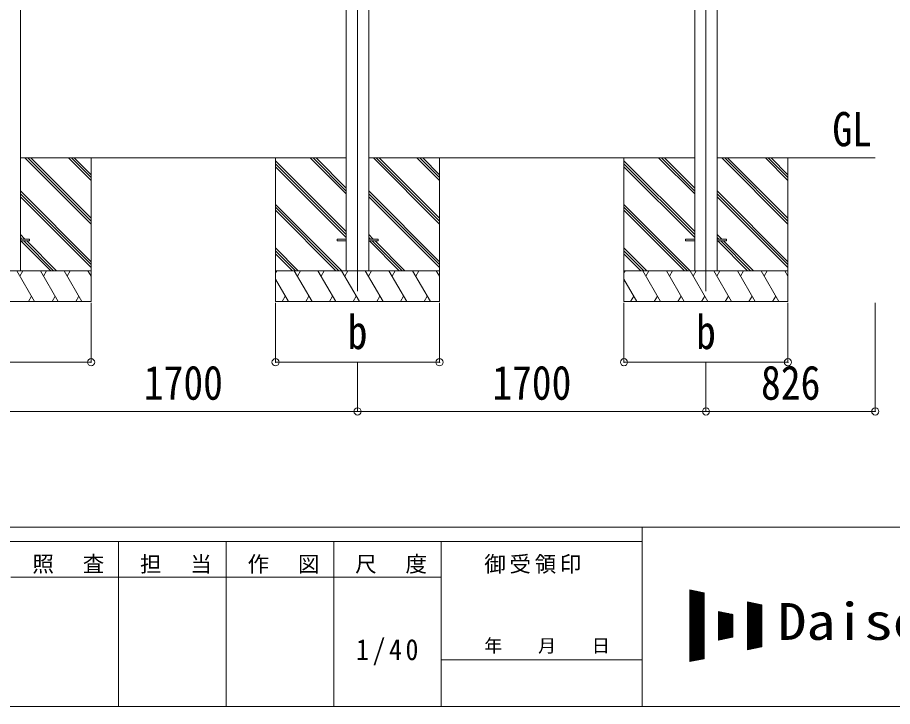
# Model space of a CAD drawing. Units: millimetres at full size. Extents: x -9783 to 9892, y -6828 to 6752.
# Drawn here: x 3238 to 7507, y -6828 to -3468 of the extents above; entities that cross this region are included whole.
import ezdxf
from ezdxf.enums import TextEntityAlignment as Align

# ---------------------------------------------------------------- set-up
doc = ezdxf.new("R2010")
doc.units = ezdxf.units.MM
doc.header["$LTSCALE"] = 35
doc.header["$PDMODE"] = 32
doc.header["$PDSIZE"] = 35
for name, color, linetype, lineweight in [('0-0_0', 7, 'Continuous', 9), ('0-1_本体', 4, 'Continuous', 9), ('0-2_部品', 7, 'Continuous', 9), ('0-8_PARTS2', 2, 'Continuous', 9), ('0-A_寸法', 6, 'Continuous', 9), ('F-0_240', 7, 'Continuous', 9)]:
    doc.layers.add(name, color=color, linetype=linetype, lineweight=lineweight)
doc.styles.add('ＭＳ ゴシック', font='')
doc.styles.get('ＭＳ ゴシック').set_extended_font_data('MS Gothic')

msp = doc.modelspace()

# ---------------------------------------------------------------- linework, layer by layer
at = {"layer": '0-0_0'}
for p, q in [((4842.22, -4152.78), (3252.22, -4152.78)), ((3597.22, -4475.24), (3274.75, -4152.78)), ((3597.22, -4461.1), (3288.89, -4152.78)), ((3597.22, -4446.96), (3303.04, -4152.78)), ((3597.22, -4263.11), (3486.88, -4152.78)), ((3597.22, -4248.97), (3501.03, -4152.78)), ((3597.22, -4234.83), (3515.17, -4152.78)), ((3597.22, -4152.78), (3597.22, -4852.78)), ((4497.22, -4152.78), (4497.22, -4852.78)), ((4842.22, -4512.46), (4497.22, -4167.46)), ((4842.22, -4526.6), (4497.22, -4181.6)), ((4842.22, -4328.61), (4666.38, -4152.78)), ((4842.22, -4314.47), (4680.53, -4152.78)), ((4842.22, -4300.33), (4694.67, -4152.78)), ((6542.22, -4152.78), (4952.22, -4152.78)), ((5297.22, -4475.24), (4974.75, -4152.78)), ((5297.22, -4461.1), (4988.89, -4152.78)), ((5297.22, -4446.96), (5003.04, -4152.78)), ((5297.22, -4263.11), (5186.88, -4152.78)), ((5297.22, -4248.97), (5201.03, -4152.78)), ((5297.22, -4234.83), (5215.17, -4152.78)), ((5297.22, -4152.78), (5297.22, -4852.78)), ((6197.22, -4152.78), (6197.22, -4852.78)), ((6542.22, -4512.46), (6197.22, -4167.46)), ((6542.22, -4526.6), (6197.22, -4181.6)), ((6542.22, -4328.61), (6366.38, -4152.78)), ((6542.22, -4314.47), (6380.53, -4152.78)), ((6542.22, -4300.33), (6394.67, -4152.78)), ((7423.22, -4152.78), (6652.22, -4152.78)), ((6997.22, -4475.24), (6674.75, -4152.78)), ((6997.22, -4461.1), (6688.89, -4152.78)), ((6997.22, -4446.96), (6703.04, -4152.78)), ((6997.22, -4263.11), (6886.88, -4152.78)), ((6997.22, -4248.97), (6901.03, -4152.78)), ((6997.22, -4234.83), (6915.17, -4152.78)), ((6997.22, -4152.78), (6997.22, -4852.78)), ((4842.22, -4540.74), (4497.22, -4195.75)), ((6542.22, -4540.74), (6197.22, -4195.75)), ((3597.22, -4659.09), (3252.22, -4314.09)), ((3597.22, -4673.23), (3252.22, -4328.23)), ((3597.22, -4687.38), (3252.22, -4342.38)), ((5297.22, -4659.09), (4952.22, -4314.09)), ((5297.22, -4673.23), (4952.22, -4328.23)), ((5297.22, -4687.38), (4952.22, -4342.38)), ((6997.22, -4659.09), (6652.22, -4314.09)), ((6997.22, -4673.23), (6652.22, -4328.23)), ((6997.22, -4687.38), (6652.22, -4342.38)), ((4820.41, -4702.78), (4497.22, -4379.59)), ((4806.27, -4702.78), (4497.22, -4393.73)), ((6520.41, -4702.78), (6197.22, -4379.59)), ((6506.27, -4702.78), (6197.22, -4393.73)), ((4792.12, -4702.78), (4497.22, -4407.88)), ((6492.12, -4702.78), (6197.22, -4407.88)), ((3274.27, -4548.28), (3252.22, -4526.22)), ((3260.13, -4548.28), (3252.22, -4540.37)), ((3400.49, -4702.78), (3254.99, -4557.28)), ((3414.63, -4702.78), (3269.13, -4557.28)), ((3428.77, -4702.78), (3283.27, -4557.28)), ((4974.27, -4548.28), (4952.22, -4526.22)), ((4960.13, -4548.28), (4952.22, -4540.37)), ((5100.49, -4702.78), (4954.99, -4557.28)), ((5114.63, -4702.78), (4969.13, -4557.28)), ((5128.77, -4702.78), (4983.27, -4557.28)), ((6674.27, -4548.28), (6652.22, -4526.22)), ((6660.13, -4548.28), (6652.22, -4540.37)), ((6800.49, -4702.78), (6654.99, -4557.28)), ((6814.63, -4702.78), (6669.13, -4557.28)), ((6828.77, -4702.78), (6683.27, -4557.28)), ((4608.27, -4702.78), (4497.22, -4591.72)), ((4594.13, -4702.78), (4497.22, -4605.87)), ((6308.27, -4702.78), (6197.22, -4591.72)), ((6294.13, -4702.78), (6197.22, -4605.87)), ((4579.99, -4702.78), (4497.22, -4620.01)), ((6279.99, -4702.78), (6197.22, -4620.01)), ((2797.22, -4702.78), (3597.22, -4702.78)), ((3321.53, -4852.78), (3234.93, -4702.78)), ((3249.93, -4728.76), (3264.93, -4702.78)), ((3437, -4852.78), (3350.4, -4702.78)), ((3365.4, -4728.76), (3380.4, -4702.78)), ((3552.47, -4852.78), (3465.87, -4702.78)), ((3480.87, -4728.76), (3495.87, -4702.78)), ((3597.22, -4730.28), (3581.34, -4702.78)), ((4497.22, -4702.78), (5297.22, -4702.78)), ((4503.05, -4702.78), (4497.22, -4712.88)), ((4675.12, -4852.78), (4588.52, -4702.78)), ((4618.52, -4702.78), (4603.52, -4728.76)), ((4790.59, -4852.78), (4703.99, -4702.78)), ((4718.99, -4728.76), (4733.99, -4702.78)), ((4906.06, -4852.78), (4819.46, -4702.78)), ((4834.46, -4728.76), (4849.46, -4702.78)), ((5021.53, -4852.78), (4934.93, -4702.78)), ((4949.93, -4728.76), (4964.93, -4702.78)), ((5137, -4852.78), (5050.4, -4702.78)), ((5065.4, -4728.76), (5080.4, -4702.78)), ((5252.47, -4852.78), (5165.87, -4702.78)), ((5180.87, -4728.76), (5195.87, -4702.78)), ((5297.22, -4730.28), (5281.34, -4702.78)), ((6197.22, -4702.78), (6997.22, -4702.78)), ((6203.05, -4702.78), (6197.22, -4712.88)), ((6375.12, -4852.78), (6288.52, -4702.78)), ((6318.52, -4702.78), (6303.52, -4728.76)), ((6490.59, -4852.78), (6403.99, -4702.78)), ((6418.99, -4728.76), (6433.99, -4702.78)), ((6606.06, -4852.78), (6519.46, -4702.78)), ((6534.46, -4728.76), (6549.46, -4702.78)), ((6721.53, -4852.78), (6634.93, -4702.78)), ((6649.93, -4728.76), (6664.93, -4702.78)), ((6837, -4852.78), (6750.4, -4702.78)), ((6765.4, -4728.76), (6780.4, -4702.78)), ((6952.47, -4852.78), (6865.87, -4702.78)), ((6880.87, -4728.76), (6895.87, -4702.78)), ((6997.22, -4730.28), (6981.34, -4702.78)), ((4559.65, -4852.78), (4497.22, -4744.64)), ((6259.65, -4852.78), (6197.22, -4744.64)), ((3597.22, -4852.78), (2797.22, -4852.78)), ((3306.53, -4826.8), (3291.53, -4852.78)), ((3422, -4826.8), (3407, -4852.78)), ((3537.47, -4826.8), (3522.47, -4852.78)), ((5297.22, -4852.78), (4497.22, -4852.78)), ((4544.65, -4826.8), (4529.65, -4852.78)), ((4660.12, -4826.8), (4645.12, -4852.78)), ((4775.59, -4826.8), (4760.59, -4852.78)), ((4891.06, -4826.8), (4876.06, -4852.78)), ((5006.53, -4826.8), (4991.53, -4852.78)), ((5122, -4826.8), (5107, -4852.78)), ((5237.47, -4826.8), (5222.47, -4852.78)), ((6997.22, -4852.78), (6197.22, -4852.78)), ((6244.65, -4826.8), (6229.65, -4852.78)), ((6360.12, -4826.8), (6345.12, -4852.78)), ((6475.59, -4826.8), (6460.59, -4852.78)), ((6591.06, -4826.8), (6576.06, -4852.78)), ((6706.53, -4826.8), (6691.53, -4852.78)), ((6822, -4826.8), (6807, -4852.78)), ((6937.47, -4826.8), (6922.47, -4852.78))]:
    msp.add_line(p, q, dxfattribs=at)
at = {"layer": '0-1_本体'}
for p, q in [((3252.22, -1522.77), (3252.22, -4702.77)), ((4842.22, -1522.77), (4842.22, -4702.77)), ((4952.22, -1522.77), (4952.22, -4702.77)), ((6542.22, -1522.77), (6542.22, -4702.77)), ((6652.22, -1522.77), (6652.22, -4702.77))]:
    msp.add_line(p, q, dxfattribs=at)
at = {"layer": '0-2_部品', "color": 4}
for p, q in [((3252.22, -4548.27), (3297.22, -4548.27)), ((3252.22, -4557.27), (3297.22, -4557.27)), ((3297.22, -4548.27), (3297.22, -4557.27)), ((4797.22, -4548.27), (4797.22, -4557.27)), ((4797.22, -4548.27), (4842.22, -4548.27)), ((4797.22, -4557.27), (4842.22, -4557.27)), ((4952.22, -4548.27), (4997.22, -4548.27)), ((4952.22, -4557.27), (4997.22, -4557.27)), ((4997.22, -4548.27), (4997.22, -4557.27)), ((6497.22, -4548.27), (6497.22, -4557.27)), ((6497.22, -4548.27), (6542.22, -4548.27)), ((6497.22, -4557.27), (6542.22, -4557.27)), ((6652.22, -4548.27), (6697.22, -4548.27)), ((6652.22, -4557.27), (6697.22, -4557.27)), ((6697.22, -4548.27), (6697.22, -4557.27))]:
    msp.add_line(p, q, dxfattribs=at)
at = {"layer": '0-8_PARTS2'}
for p, q in [((4897.22, -1556.64), (4897.22, -4802.78)), ((6597.22, -1556.64), (6597.22, -4802.78))]:
    msp.add_line(p, q, dxfattribs=at)
at = {"layer": '0-A_寸法'}
for p, q in [((3597.22, -5149.17), (3597.22, -4860.2)), ((4497.22, -5149.17), (4497.22, -4860.2)), ((5297.22, -5149.17), (5297.22, -4860.2)), ((6197.22, -5149.17), (6197.22, -4860.2)), ((6997.22, -5149.17), (6997.22, -4860.2)), ((7423.22, -5389.15), (7423.22, -4860.2)), ((3597.22, -5149.17), (2797.22, -5149.17)), ((5297.22, -5149.17), (4497.22, -5149.17)), ((4897.22, -5389.15), (4897.22, -5149.17)), ((6997.22, -5149.17), (6197.22, -5149.17)), ((6597.22, -5389.15), (6597.22, -5149.17)), ((3197.22, -5389.15), (4897.22, -5389.15)), ((6597.22, -5389.15), (4897.22, -5389.15)), ((7423.22, -5389.15), (6597.22, -5389.15))]:
    msp.add_line(p, q, dxfattribs=at)
for p in [(3597.22, -5149.17), (4497.22, -5149.17), (5297.22, -5149.17), (6197.22, -5149.17), (6997.22, -5149.17), (4897.22, -5389.15), (6597.22, -5389.15), (7423.22, -5389.15)]:
    msp.add_point(p, dxfattribs=at)
at = {"layer": 'F-0_240', "color": 5}
for p, q in [((-9783.03, -5953.1), (9396.97, -5953.1)), ((6285.75, -5953.1), (6285.75, -6828.1)), ((-9783.03, -6023.1), (6285.75, -6023.1)), ((3730.75, -6023.1), (3730.75, -6828.1)), ((4255.75, -6023.1), (4255.75, -6828.1)), ((4780.75, -6023.1), (4780.75, -6828.1)), ((5305.75, -6023.1), (5305.75, -6828.1)), ((3205.75, -6198.1), (5305.75, -6198.1)), ((5305.75, -6600.6), (6285.75, -6600.6)), ((-9783.03, -6828.1), (9396.97, -6828.1))]:
    msp.add_line(p, q, dxfattribs=at)
at = {"layer": 'F-0_240'}
for p, q in [((6519.04, -6259.47), (6589.04, -6274.05)), ((6519.04, -6259.47), (6519.04, -6609.47)), ((6519.04, -6262.76), (6534.85, -6262.76)), ((6519.04, -6266.26), (6551.65, -6266.26)), ((6519.04, -6269.76), (6568.45, -6269.76)), ((6519.04, -6273.26), (6585.25, -6273.26)), ((6521.12, -6609.03), (6521.12, -6259.9)), ((6524.62, -6608.3), (6524.62, -6260.63)), ((6528.12, -6607.58), (6528.12, -6261.36)), ((6531.62, -6606.85), (6531.62, -6262.09)), ((6535.12, -6606.12), (6535.12, -6262.81)), ((6538.62, -6605.39), (6538.62, -6263.54)), ((6542.12, -6604.66), (6542.12, -6264.27)), ((6545.62, -6603.93), (6545.62, -6265)), ((6549.12, -6603.2), (6549.12, -6265.73)), ((6552.62, -6602.47), (6552.62, -6266.46)), ((6556.12, -6601.74), (6556.12, -6267.19)), ((6559.62, -6601.01), (6559.62, -6267.92)), ((6563.12, -6600.28), (6563.12, -6268.65)), ((6566.62, -6599.55), (6566.62, -6269.38)), ((6570.12, -6598.83), (6570.12, -6270.11)), ((6573.62, -6598.1), (6573.62, -6270.84)), ((6577.12, -6597.37), (6577.12, -6271.56)), ((6580.62, -6596.64), (6580.62, -6272.29)), ((6584.12, -6595.91), (6584.12, -6273.02)), ((6587.62, -6595.18), (6587.62, -6273.75)), ((6589.04, -6274.05), (6589.04, -6594.88)), ((6519.04, -6276.76), (6589.04, -6276.76)), ((6519.04, -6280.26), (6589.04, -6280.26)), ((6519.04, -6283.76), (6589.04, -6283.76)), ((6519.04, -6287.26), (6589.04, -6287.26)), ((6519.04, -6290.76), (6589.04, -6290.76)), ((6519.04, -6294.26), (6589.04, -6294.26)), ((6519.04, -6297.76), (6589.04, -6297.76)), ((6519.04, -6301.26), (6589.04, -6301.26)), ((6519.04, -6304.76), (6589.04, -6304.76)), ((6519.04, -6308.26), (6589.04, -6308.26)), ((6519.04, -6311.76), (6589.04, -6311.76)), ((6519.04, -6315.26), (6589.04, -6315.26)), ((6799.04, -6317.8), (6869.04, -6332.38)), ((6799.04, -6317.8), (6799.04, -6551.13)), ((6519.04, -6318.76), (6589.04, -6318.76)), ((6519.04, -6322.26), (6589.04, -6322.26)), ((6519.04, -6325.76), (6589.04, -6325.76)), ((6519.04, -6329.26), (6589.04, -6329.26)), ((6519.04, -6332.76), (6589.04, -6332.76)), ((6519.04, -6336.26), (6589.04, -6336.26)), ((6519.04, -6339.76), (6589.04, -6339.76)), ((6519.04, -6343.26), (6589.04, -6343.26)), ((6519.04, -6346.76), (6589.04, -6346.76)), ((6519.04, -6350.26), (6589.04, -6350.26)), ((6519.04, -6353.76), (6589.04, -6353.76)), ((6519.04, -6357.26), (6589.04, -6357.26)), ((6519.04, -6360.76), (6589.04, -6360.76)), ((6799.04, -6318.76), (6803.65, -6318.76)), ((6799.04, -6322.26), (6820.45, -6322.26)), ((6799.04, -6325.76), (6837.25, -6325.76)), ((6799.04, -6329.26), (6854.05, -6329.26)), ((6799.04, -6332.76), (6869.04, -6332.76)), ((6799.04, -6336.26), (6869.04, -6336.26)), ((6799.04, -6339.76), (6869.04, -6339.76)), ((6799.04, -6343.26), (6869.04, -6343.26)), ((6799.04, -6346.76), (6869.04, -6346.76)), ((6799.04, -6350.26), (6869.04, -6350.26)), ((6799.04, -6353.76), (6869.04, -6353.76)), ((6799.04, -6357.26), (6869.04, -6357.26)), ((6799.04, -6360.76), (6869.04, -6360.76)), ((6801.12, -6550.7), (6801.12, -6318.23)), ((6804.62, -6549.97), (6804.62, -6318.96)), ((6808.12, -6549.24), (6808.12, -6319.69)), ((6811.62, -6548.51), (6811.62, -6320.42)), ((6815.12, -6547.78), (6815.12, -6321.15)), ((6818.62, -6547.05), (6818.62, -6321.88)), ((6822.12, -6546.33), (6822.12, -6322.61)), ((6825.62, -6545.6), (6825.62, -6323.34)), ((6829.12, -6544.87), (6829.12, -6324.06)), ((6832.62, -6544.14), (6832.62, -6324.79)), ((6836.12, -6543.41), (6836.12, -6325.52)), ((6839.62, -6542.68), (6839.62, -6326.25)), ((6843.12, -6541.95), (6843.12, -6326.98)), ((6846.62, -6541.22), (6846.62, -6327.71)), ((6850.12, -6540.49), (6850.12, -6328.44)), ((6853.62, -6539.76), (6853.62, -6329.17)), ((6857.12, -6539.03), (6857.12, -6329.9)), ((6860.62, -6538.3), (6860.62, -6330.63)), ((6864.12, -6537.58), (6864.12, -6331.36)), ((6867.62, -6536.85), (6867.62, -6332.09)), ((6869.04, -6332.38), (6869.04, -6536.55)), ((6519.04, -6364.26), (6589.04, -6364.26)), ((6519.04, -6367.76), (6589.04, -6367.76)), ((6519.04, -6371.26), (6589.04, -6371.26)), ((6519.04, -6374.76), (6589.04, -6374.76)), ((6519.04, -6378.26), (6589.04, -6378.26)), ((6519.04, -6381.76), (6589.04, -6381.76)), ((6519.04, -6385.26), (6589.04, -6385.26)), ((6519.04, -6388.76), (6589.04, -6388.76)), ((6519.04, -6392.26), (6589.04, -6392.26)), ((6519.04, -6395.76), (6589.04, -6395.76)), ((6519.04, -6399.26), (6589.04, -6399.26)), ((6519.04, -6402.76), (6589.04, -6402.76)), ((6659.04, -6364.47), (6729.04, -6379.05)), ((6659.04, -6364.47), (6659.04, -6504.47)), ((6659.04, -6367.76), (6674.85, -6367.76)), ((6659.04, -6371.26), (6691.65, -6371.26)), ((6659.04, -6374.76), (6708.45, -6374.76)), ((6659.04, -6378.26), (6725.25, -6378.26)), ((6659.04, -6381.76), (6729.04, -6381.76)), ((6659.04, -6385.26), (6729.04, -6385.26)), ((6659.04, -6388.76), (6729.04, -6388.76)), ((6659.04, -6392.26), (6729.04, -6392.26)), ((6659.04, -6395.76), (6729.04, -6395.76)), ((6659.04, -6399.26), (6729.04, -6399.26)), ((6659.04, -6402.76), (6729.04, -6402.76)), ((6661.12, -6504.03), (6661.12, -6364.9)), ((6664.62, -6503.3), (6664.62, -6365.63)), ((6668.12, -6502.58), (6668.12, -6366.36)), ((6671.62, -6501.85), (6671.62, -6367.09)), ((6675.12, -6501.12), (6675.12, -6367.81)), ((6678.62, -6500.39), (6678.62, -6368.54)), ((6682.12, -6499.66), (6682.12, -6369.27)), ((6685.62, -6498.93), (6685.62, -6370)), ((6689.12, -6498.2), (6689.12, -6370.73)), ((6692.62, -6497.47), (6692.62, -6371.46)), ((6696.12, -6496.74), (6696.12, -6372.19)), ((6699.62, -6496.01), (6699.62, -6372.92)), ((6703.12, -6495.28), (6703.12, -6373.65)), ((6706.62, -6494.55), (6706.62, -6374.38)), ((6710.12, -6493.83), (6710.12, -6375.11)), ((6713.62, -6493.1), (6713.62, -6375.84)), ((6717.12, -6492.37), (6717.12, -6376.56)), ((6720.62, -6491.64), (6720.62, -6377.29)), ((6724.12, -6490.91), (6724.12, -6378.02)), ((6727.62, -6490.18), (6727.62, -6378.75)), ((6729.04, -6379.05), (6729.04, -6489.88)), ((6799.04, -6364.26), (6869.04, -6364.26)), ((6799.04, -6367.76), (6869.04, -6367.76)), ((6799.04, -6371.26), (6869.04, -6371.26)), ((6799.04, -6374.76), (6869.04, -6374.76)), ((6799.04, -6378.26), (6869.04, -6378.26)), ((6799.04, -6381.76), (6869.04, -6381.76)), ((6799.04, -6385.26), (6869.04, -6385.26)), ((6799.04, -6388.76), (6869.04, -6388.76)), ((6799.04, -6392.26), (6869.04, -6392.26)), ((6799.04, -6395.76), (6869.04, -6395.76)), ((6799.04, -6399.26), (6869.04, -6399.26)), ((6799.04, -6402.76), (6869.04, -6402.76)), ((6519.04, -6406.26), (6589.04, -6406.26)), ((6519.04, -6409.76), (6589.04, -6409.76)), ((6519.04, -6413.26), (6589.04, -6413.26)), ((6519.04, -6416.76), (6589.04, -6416.76)), ((6519.04, -6420.26), (6589.04, -6420.26)), ((6519.04, -6423.76), (6589.04, -6423.76)), ((6519.04, -6427.26), (6589.04, -6427.26)), ((6519.04, -6430.76), (6589.04, -6430.76)), ((6519.04, -6434.26), (6589.04, -6434.26)), ((6519.04, -6437.76), (6589.04, -6437.76)), ((6519.04, -6441.26), (6589.04, -6441.26)), ((6519.04, -6444.76), (6589.04, -6444.76)), ((6659.04, -6406.26), (6729.04, -6406.26)), ((6659.04, -6409.76), (6729.04, -6409.76)), ((6659.04, -6413.26), (6729.04, -6413.26)), ((6659.04, -6416.76), (6729.04, -6416.76)), ((6659.04, -6420.26), (6729.04, -6420.26)), ((6659.04, -6423.76), (6729.04, -6423.76)), ((6659.04, -6427.26), (6729.04, -6427.26)), ((6659.04, -6430.76), (6729.04, -6430.76)), ((6659.04, -6434.26), (6729.04, -6434.26)), ((6659.04, -6437.76), (6729.04, -6437.76)), ((6659.04, -6441.26), (6729.04, -6441.26)), ((6659.04, -6444.76), (6729.04, -6444.76)), ((6799.04, -6406.26), (6869.04, -6406.26)), ((6799.04, -6409.76), (6869.04, -6409.76)), ((6799.04, -6413.26), (6869.04, -6413.26)), ((6799.04, -6416.76), (6869.04, -6416.76)), ((6799.04, -6420.26), (6869.04, -6420.26)), ((6799.04, -6423.76), (6869.04, -6423.76)), ((6799.04, -6427.26), (6869.04, -6427.26)), ((6799.04, -6430.76), (6869.04, -6430.76)), ((6799.04, -6434.26), (6869.04, -6434.26)), ((6799.04, -6437.76), (6869.04, -6437.76)), ((6799.04, -6441.26), (6869.04, -6441.26)), ((6799.04, -6444.76), (6869.04, -6444.76)), ((6519.04, -6448.26), (6589.04, -6448.26)), ((6519.04, -6451.76), (6589.04, -6451.76)), ((6519.04, -6455.26), (6589.04, -6455.26)), ((6519.04, -6458.76), (6589.04, -6458.76)), ((6519.04, -6462.26), (6589.04, -6462.26)), ((6519.04, -6465.76), (6589.04, -6465.76)), ((6519.04, -6469.26), (6589.04, -6469.26)), ((6519.04, -6472.76), (6589.04, -6472.76)), ((6519.04, -6476.26), (6589.04, -6476.26)), ((6519.04, -6479.76), (6589.04, -6479.76)), ((6519.04, -6483.26), (6589.04, -6483.26)), ((6519.04, -6486.76), (6589.04, -6486.76)), ((6659.04, -6448.26), (6729.04, -6448.26)), ((6659.04, -6451.76), (6729.04, -6451.76)), ((6659.04, -6455.26), (6729.04, -6455.26)), ((6659.04, -6458.76), (6729.04, -6458.76)), ((6659.04, -6462.26), (6729.04, -6462.26)), ((6659.04, -6465.76), (6729.04, -6465.76)), ((6659.04, -6469.26), (6729.04, -6469.26)), ((6659.04, -6472.76), (6729.04, -6472.76)), ((6659.04, -6476.26), (6729.04, -6476.26)), ((6659.04, -6479.76), (6729.04, -6479.76)), ((6659.04, -6483.26), (6729.04, -6483.26)), ((6659.04, -6486.76), (6729.04, -6486.76)), ((6799.04, -6448.26), (6869.04, -6448.26)), ((6799.04, -6451.76), (6869.04, -6451.76)), ((6799.04, -6455.26), (6869.04, -6455.26)), ((6799.04, -6458.76), (6869.04, -6458.76)), ((6799.04, -6462.26), (6869.04, -6462.26)), ((6799.04, -6465.76), (6869.04, -6465.76)), ((6799.04, -6469.26), (6869.04, -6469.26)), ((6799.04, -6472.76), (6869.04, -6472.76)), ((6799.04, -6476.26), (6869.04, -6476.26)), ((6799.04, -6479.76), (6869.04, -6479.76)), ((6799.04, -6483.26), (6869.04, -6483.26)), ((6799.04, -6486.76), (6869.04, -6486.76)), ((6519.04, -6490.26), (6589.04, -6490.26)), ((6519.04, -6493.76), (6589.04, -6493.76)), ((6519.04, -6497.26), (6589.04, -6497.26)), ((6519.04, -6500.76), (6589.04, -6500.76)), ((6519.04, -6504.26), (6589.04, -6504.26)), ((6519.04, -6507.76), (6589.04, -6507.76)), ((6519.04, -6511.26), (6589.04, -6511.26)), ((6519.04, -6514.76), (6589.04, -6514.76)), ((6519.04, -6518.26), (6589.04, -6518.26)), ((6519.04, -6521.76), (6589.04, -6521.76)), ((6519.04, -6525.26), (6589.04, -6525.26)), ((6519.04, -6528.76), (6589.04, -6528.76)), ((6659.04, -6504.47), (6729.04, -6489.88)), ((6659.04, -6490.26), (6727.23, -6490.26)), ((6659.04, -6493.76), (6710.43, -6493.76)), ((6659.04, -6497.26), (6693.63, -6497.26)), ((6659.04, -6500.76), (6676.83, -6500.76)), ((6659.04, -6504.26), (6660.03, -6504.26)), ((6799.04, -6490.26), (6869.04, -6490.26)), ((6799.04, -6493.76), (6869.04, -6493.76)), ((6799.04, -6497.26), (6869.04, -6497.26)), ((6799.04, -6500.76), (6869.04, -6500.76)), ((6799.04, -6504.26), (6869.04, -6504.26)), ((6799.04, -6507.76), (6869.04, -6507.76)), ((6799.04, -6511.26), (6869.04, -6511.26)), ((6799.04, -6514.76), (6869.04, -6514.76)), ((6799.04, -6518.26), (6869.04, -6518.26)), ((6799.04, -6521.76), (6869.04, -6521.76)), ((6799.04, -6525.26), (6869.04, -6525.26)), ((6799.04, -6528.76), (6869.04, -6528.76)), ((6519.04, -6532.26), (6589.04, -6532.26)), ((6519.04, -6535.76), (6589.04, -6535.76)), ((6519.04, -6539.26), (6589.04, -6539.26)), ((6519.04, -6542.76), (6589.04, -6542.76)), ((6519.04, -6546.26), (6589.04, -6546.26)), ((6519.04, -6549.76), (6589.04, -6549.76)), ((6519.04, -6553.26), (6589.04, -6553.26)), ((6519.04, -6556.76), (6589.04, -6556.76)), ((6519.04, -6560.26), (6589.04, -6560.26)), ((6519.04, -6563.76), (6589.04, -6563.76)), ((6519.04, -6567.26), (6589.04, -6567.26)), ((6519.04, -6570.76), (6589.04, -6570.76)), ((6519.04, -6574.26), (6589.04, -6574.26)), ((6799.04, -6532.26), (6869.04, -6532.26)), ((6799.04, -6535.76), (6869.04, -6535.76)), ((6869.04, -6536.55), (6799.04, -6551.13)), ((6799.04, -6539.26), (6856.03, -6539.26)), ((6799.04, -6542.76), (6839.23, -6542.76)), ((6799.04, -6546.26), (6822.43, -6546.26)), ((6799.04, -6549.76), (6805.63, -6549.76)), ((6519.04, -6577.76), (6589.04, -6577.76)), ((6519.04, -6581.26), (6589.04, -6581.26)), ((6519.04, -6584.76), (6589.04, -6584.76)), ((6519.04, -6588.26), (6589.04, -6588.26)), ((6519.04, -6591.76), (6589.04, -6591.76)), ((6589.04, -6594.88), (6519.04, -6609.47)), ((6519.04, -6595.26), (6587.23, -6595.26)), ((6519.04, -6598.76), (6570.43, -6598.76)), ((6519.04, -6602.26), (6553.63, -6602.26)), ((6519.04, -6605.76), (6536.83, -6605.76)), ((6519.04, -6609.26), (6520.03, -6609.26))]:
    msp.add_line(p, q, dxfattribs=at)

# ---------------------------------------------------------------- texts
at = {"layer": '0-0_0', "style": 'ＭＳ ゴシック', "width": 0.85}
msp.add_text('GL', height=166.8, dxfattribs=at).set_placement((7213.86, -4145.84), align=Align.BOTTOM_LEFT)
at = {"layer": '0-A_寸法', "color": 7, "style": 'ＭＳ ゴシック', "width": 0.85}
for s, p in [('b', (4849.09, -5134.79)), ('b', (6549.09, -5134.79)), ('1700', (3854.72, -5382.15)), ('1700', (5554.72, -5382.15)), ('826', (6865.84, -5382.15))]:
    msp.add_text(s, height=166.8, dxfattribs=at).set_placement(p, align=Align.BOTTOM_LEFT)
at = {"layer": 'F-0_240', "style": 'ＭＳ ゴシック', "width": 1.15}
msp.add_text('Daisen', height=179.6, dxfattribs=at).set_placement((6947.05, -6556.97), align=Align.BOTTOM_LEFT)
at = {"layer": 'F-0_240', "style": 'ＭＳ ゴシック'}
msp.add_text('年\u3000\u3000月\u3000\u3000日', height=64.15, dxfattribs=at).set_placement((5515.76, -6583.1), align=Align.BOTTOM_LEFT)
at = {"layer": 'F-0_240', "attachment_point": 7, "style": 'ＭＳ ゴシック'}
for s, insert, char_height in [('\\T1.17;照\u3000査', (3310.76, -6180.6), 76.98), ('\\T1.17;担\u3000当', (3835.76, -6180.6), 76.98), ('\\T1.17;作\u3000図', (4360.75, -6180.6), 76.98), ('\\T1.17;尺\u3000度', (4885.76, -6180.6), 76.98), ('\\T1.17;御受領印', (5515.75, -6180.6), 76.98), ('\\T1.28;\\W0.9;1/40', (4890.13, -6626.85), 102.6)]:
    msp.add_mtext(s, dxfattribs=dict(at, insert=insert, char_height=char_height))

doc.saveas('drawing.dxf')
